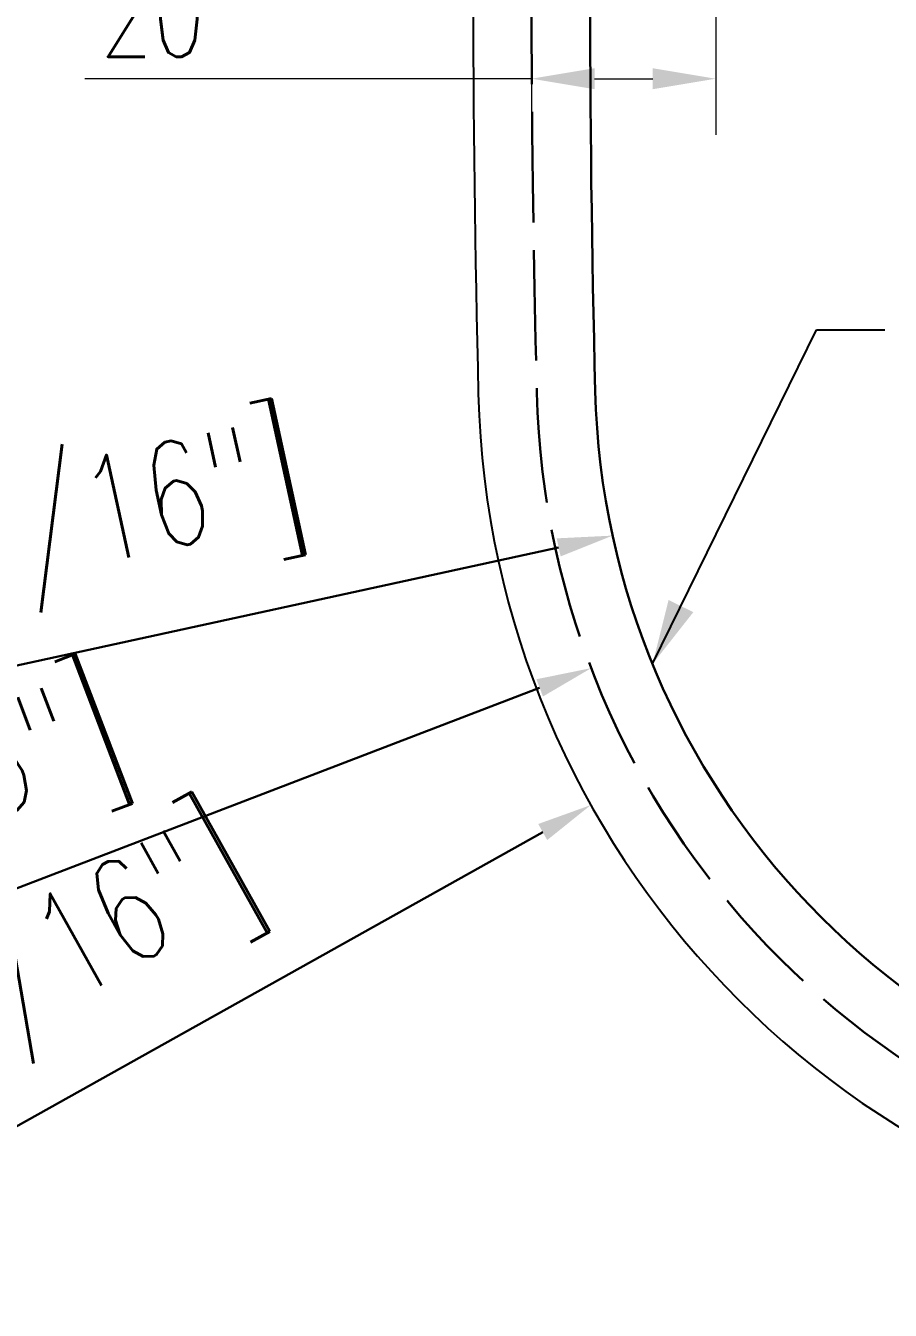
# Model space of a CAD drawing. Header units: millimetres. Extents: x 164 to 1139, y 316 to 1000.
# Drawn here: x 406.4 to 500.3, y 546.6 to 686.1 of the extents above; entities that cross this region are included whole.
import ezdxf

# ---------------------------------------------------------------- set-up
doc = ezdxf.new("R2010")
doc.units = ezdxf.units.MM
doc.linetypes.add('ACAD_ISO02W100', pattern=[15, 12, -3])
doc.layers.add('尺寸標注', color=1, linetype='Continuous', lineweight=30)
doc.layers.add('虚线', color=2, linetype='ACAD_ISO02W100', lineweight=30)
doc.styles.add('DIM', font='txt.shx', dxfattribs={"width": 0.7, "bigfont": 'chineset.shx'})
doc.styles.get("Standard").update_dxf_attribs({"font": 'arial.ttf'})
doc.dimstyles.new('5-1', dxfattribs={"dimscale": 3.8, "dimtxt": 2.5, "dimasz": 1.8, "dimexe": 1.6, "dimexo": 0.625, "dimtad": 1, "dimdec": 1, "dimdsep": 46, "dimlunit": 6, "dimtxsty": 'DIM', "dimcen": 0, "dimclrd": 1, "dimclre": 1, "dimclrt": 3, "dimadec": 1, "dimazin": 1, "dimtfac": 1, "dimtdec": 1, "dimtofl": 0, "dimtmove": 0, "dimatfit": 3, "dimfxl": 1, "dimtolj": 1, "dimlwd": 13, "dimlwe": 13, "dimarcsym": 0})
doc.dimstyles.new('DIMSTYLE_1', dxfattribs={"dimtxt": 9.5, "dimasz": 7, "dimexe": 0.18, "dimexo": 0.0625, "dimgap": 1, "dimtad": 1, "dimtoh": 1, "dimdsep": 46, "dimtxsty": 'Standard', "dimblk": '_FILLED', "dimcen": 0.09, "dimadec": 0, "dimazin": 0, "dimtp": 0.01, "dimtm": 0.01, "dimtfac": 1, "dimtofl": 0, "dimtmove": 0, "dimatfit": 3, "dimldrblk": '_FILLED', "dimfxl": 1, "dimtolj": 1, "dimarcsym": 0})
doc.dimstyles.new('mm+in(开孔纸尺寸)', dxfattribs={"dimscale": 3, "dimtxt": 3.8, "dimasz": 2, "dimexe": 1.25, "dimexo": 0.625, "dimgap": 2, "dimtad": 1, "dimtxsty": 'DIM', "dimcen": 0, "dimclrd": 256, "dimclre": 256, "dimclrt": 3, "dimadec": 0, "dimazin": 0, "dimtfac": 1, "dimtmove": 0, "dimatfit": 1, "dimfxl": 1, "dimlwd": -1, "dimarcsym": 0})

# ---------------------------------------------------------------- blocks, each defined once
blk = doc.blocks.new('*D21')
at = {"layer": 'Defpoints', "color": 0}
for p in [(461.33, 691.48), (481.33, 691.48), (481.33, 680.31)]:
    blk.add_point(p, dxfattribs=at)
at = {"layer": '尺寸標注', "color": 1, "lineweight": 13}
for p, q in [((461.33, 689.1), (461.33, 674.23)), ((481.33, 689.1), (481.33, 674.23)), ((461.33, 680.31), (412.82, 680.31)), ((468.17, 680.31), (474.49, 680.31))]:
    blk.add_line(p, q, dxfattribs=at)
at = {"layer": '尺寸標注', "color": 1}
for points in [[(468.17, 681.45), (468.17, 679.17), (461.33, 680.31)], [(474.49, 679.17), (474.49, 681.45), (481.33, 680.31)]]:
    blk.add_solid(points, dxfattribs=at)
at = {"layer": '尺寸標注', "color": 3, "insert": (420.19, 687.44), "char_height": 9.5, "attachment_point": 5, "style": 'DIM'}
blk.add_mtext('\\A1;20', dxfattribs=at)
blk = doc.blocks.new('*D27')
at = {"layer": 'Defpoints', "color": 0}
for p in [(551.87, 648.51), (470.14, 630.72)]:
    blk.add_point(p, dxfattribs=at)
at = {"layer": '尺寸標注'}
blk.add_line((304.28, 594.6), (464.27, 629.44), dxfattribs=at)
blk.add_solid([(464.49, 628.46), (464.06, 630.42), (470.14, 630.72)], dxfattribs=at)
at = {"layer": '尺寸標注', "color": 3, "insert": (373.08, 622.53), "char_height": 11.4, "attachment_point": 5, "rotation": 12.2831, "style": 'DIM'}
blk.add_mtext('R83,65mm [R3 5/16"]', dxfattribs=at)
blk = doc.blocks.new('*D28')
at = {"layer": 'Defpoints', "color": 0}
for p in [(551.87, 648.51), (467.82, 616.34)]:
    blk.add_point(p, dxfattribs=at)
at = {"layer": '尺寸標注'}
blk.add_line((309.71, 555.82), (462.21, 614.19), dxfattribs=at)
blk.add_solid([(462.57, 613.26), (461.86, 615.13), (467.82, 616.34)], dxfattribs=at)
at = {"layer": '尺寸標注', "color": 3, "insert": (363.92, 589.1), "char_height": 11.4, "attachment_point": 5, "rotation": 20.9456, "style": 'DIM'}
blk.add_mtext('R90mm [R3 9/16"]', dxfattribs=at)
blk = doc.blocks.new('*D29')
at = {"layer": 'Defpoints', "color": 0}
for p in [(551.87, 648.51), (467.78, 601.48)]:
    blk.add_point(p, dxfattribs=at)
at = {"layer": '尺寸標注'}
blk.add_line((310.76, 513.66), (462.54, 598.55), dxfattribs=at)
blk.add_solid([(463.03, 597.68), (462.06, 599.42), (467.78, 601.48)], dxfattribs=at)
at = {"layer": '尺寸標注', "color": 3, "insert": (370.76, 561.71), "char_height": 11.4, "attachment_point": 5, "rotation": 29.2184, "style": 'DIM'}
blk.add_mtext('R96,35mm [R3 13/16"]', dxfattribs=at)
blk = doc.blocks.new('_FILLED')
at = {"color": 0, "linetype": 'ByBlock'}
blk.add_solid([(0, 0), (-1, 0.214), (-1, -0.214)], dxfattribs=at)

msp = doc.modelspace()

# ---------------------------------------------------------------- linework, layer by layer
msp.add_lwpolyline([(798.111, 736.864, 0.3873123), (708.298, 830.573, 0.0338044), (545.364, 830.573, 0.3873123), (455.551, 736.864, 0.0125651), (455.551, 646.09, 0.3873123), (545.364, 552.381, 0.0338044), (708.298, 552.381, 0.3873123), (798.111, 646.09, 0.0125651)], format="xyb", close=True)
at = {"layer": '虚线'}
msp.add_lwpolyline([(791.763, 736.705, 0.3873123), (707.869, 824.238, 0.0338044), (545.793, 824.238, 0.3873123), (461.899, 736.705, 0.0125651), (461.899, 646.25, 0.3873123), (545.793, 558.717, 0.0338044), (707.869, 558.717, 0.3873123), (791.763, 646.25, 0.0125651)], format="xyb", close=True, dxfattribs=at)
at = {"layer": '虚线', "color": 3, "linetype": 'ByBlock'}
msp.add_lwpolyline([(785.415, 736.545, 0.3873123), (707.44, 817.902, 0.0338044), (546.222, 817.902, 0.3873123), (468.247, 736.545, 0.0125651), (468.247, 646.409, 0.3873123), (546.222, 565.052, 0.0338044), (707.44, 565.052, 0.3873123), (785.415, 646.409, 0.0125651)], format="xyb", close=True, dxfattribs=at)

# ---------------------------------------------------------------- dimensions: what is measured, and where the dimension line sits
at = {"layer": '尺寸標注'}
dim = msp.add_linear_dim(base=(481.331, 680.313), p1=(461.331, 691.477), p2=(481.331, 691.477), dimstyle='5-1', dxfattribs=at)
dim.commit()
dim.dimension.update_dxf_attribs({"geometry": '*D21', "text_midpoint": (420.186, 680.313), "dimtype": 160})
for mpoint, picture, middle in [((470.136, 630.715), '*D27', (375.769, 610.169)), ((467.78, 601.479), '*D29', (376.936, 550.669)), ((467.818, 616.338), '*D28', (368.102, 578.169))]:
    dim = msp.add_radius_dim(center=(551.871, 648.511), mpoint=mpoint, dimstyle='mm+in(开孔纸尺寸)', override={"dimpost": 'mm', "dimtofl": 0}, dxfattribs=at)
    dim.commit()
    dim.dimension.update_dxf_attribs({"geometry": picture, "text_midpoint": middle, "dimtype": 164})

# ---------------------------------------------------------------- leaders
at = {"layer": '尺寸標注', "color": 1, "ltscale": 5}
msp.add_leader([(474.47, 616.786), (492.265, 653.06), (499.706, 653.06)], dimstyle='DIMSTYLE_1', dxfattribs=at)

doc.saveas('drawing.dxf')
